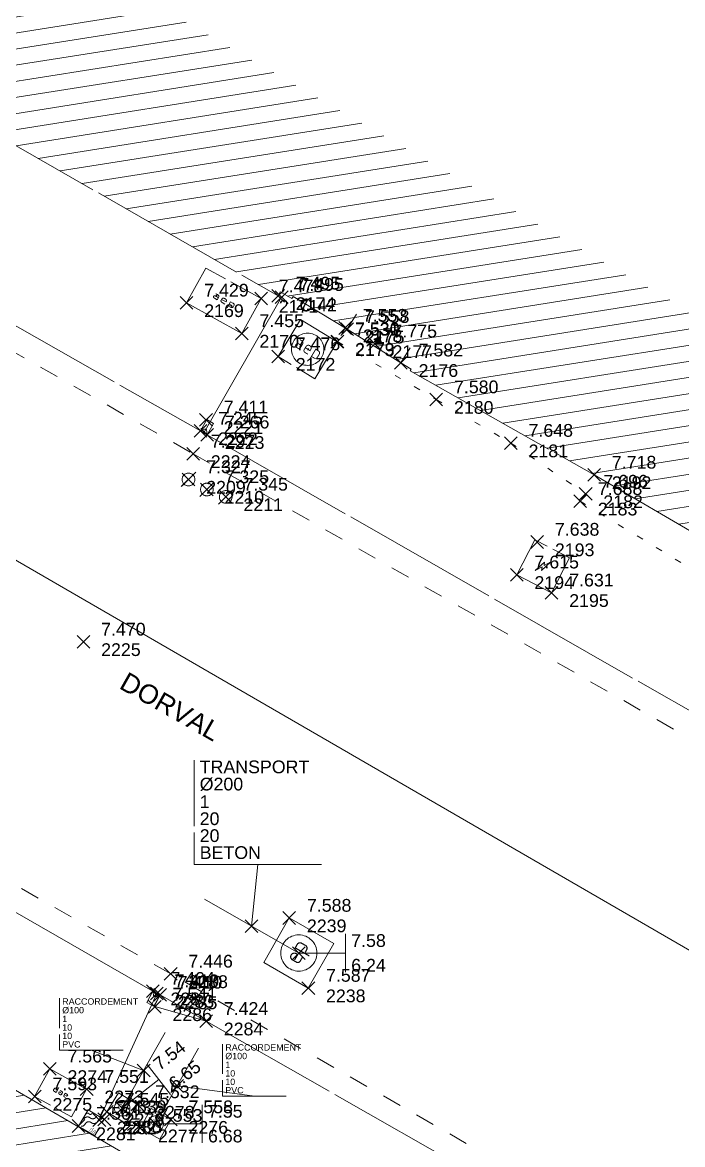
# Model space of a CAD drawing. Header units: metres. Extents: x 1223562 to 1223801, y 7191360 to 7191620.
# Drawn here: x 1223723.79 to 1223734.17, y 7191410.77 to 7191428.39 of the extents above; entities that cross this region are included whole.
import ezdxf
from ezdxf.enums import TextEntityAlignment as Align

# ---------------------------------------------------------------- set-up
doc = ezdxf.new("R2010")
doc.units = ezdxf.units.M
doc.header["$PDMODE"] = 3
doc.header["$PDSIZE"] = 0.1
for name, pattern in [('LL_0822', [2.5, 2.5, 0]), ('LL_0824', [0.35, 0.1, -0.25]), ('LL_0829', [0.6, 0.3, -0.3]), ('RL_1105', [2.5, 2.5, 0]), ('RL_1110', [2.5, 2.5, 0]), ('Socle_Continu', [2.5, 2.5, 0])]:
    doc.linetypes.add(name, pattern=pattern)
for name, color, linetype, lineweight in [('BATIH_SCS', 201, 'Socle_Continu', 13), ('EAUPO_SCS', 140, 'Socle_Continu', 13), ('ELECT_SCS', 1, 'Socle_Continu', 13), ('HABIL_SCI', 7, 'Socle_Continu', 13), ('SIGTA_SCI', 7, 'Socle_Continu', 13), ('SIGTM_SCI', 1, 'Socle_Continu', 13), ('SIGTO_SCI', 255, 'Socle_Continu', 13), ('VOIRI_SCS', 7, 'Socle_Continu', 13)]:
    doc.layers.add(name, color=color, linetype=linetype, lineweight=lineweight)
for name, color, linetype, lineweight, true_color in [('BATIM_SCS', 7, 'Socle_Continu', 13, 0xdf7fff), ('EAUPL_PSI', 5, 'Socle_Continu', 13, 0x0000ff), ('EAUPL_SCI', 5, 'Socle_Continu', 13, 0x0000ff), ('EAUPL_SCS', 5, 'Socle_Continu', 13, 0x0000ff), ('EAUPL_SCT', 5, 'Socle_Continu', 13, 0x0000ff), ('EAUUS_PSI', 7, 'Socle_Continu', 13, 0x7f3f00), ('EAUUS_SCI', 7, 'Socle_Continu', 13, 0x7f3f00), ('EAUUS_SCS', 7, 'Socle_Continu', 13, 0x7f3f00), ('EAUUS_SCT', 7, 'Socle_Continu', 13, 0x7f3f00)]:
    doc.layers.add(name, color=color, linetype=linetype, lineweight=lineweight, true_color=true_color)
doc.styles.add('Reseaux', font='arial.ttf')
doc.styles.get("Standard").update_dxf_attribs({"font": 'arial.ttf'})
doc.styles.add('Style_2', font='WINGDNG3.TTF')
doc.linetypes.add('BL_0068', pattern='A,0.508,-0.254,["}",Style_2,S=0.254,R=0,X=-0.2,Y=-0.12],0.254', length=1.016)
doc.linetypes.add('BL_0101', pattern='A,3,-0.2,0.2,-0.381,["ep",Standard,S=0.254,R=0,X=-0.2,Y=-0.1],-0.381,0.2,-0.2', length=4.562)
doc.linetypes.add('CL_0181', pattern='A,3,-0.15,0.4,-0.381,["eu",Standard,S=0.254,R=0,X=-0.2,Y=-0.1],-0.381,0.4,-0.15', length=4.862)
pattern_1 = [(9, (0, 0), (-0.03910861626, 0.246922085149), [])]

# ---------------------------------------------------------------- blocks, each defined once
blk = doc.blocks.new('YP_1521')
at = {"layer": 'SIGTO_SCI', "color": 7, "linetype": 'Socle_Continu'}
blk.add_point((0, 0), dxfattribs=at)
at = {"layer": 'SIGTA_SCI', "linetype": 'Socle_Continu'}
blk.add_attdef('ALT', (0.278, 0.099), '', height=0.2, dxfattribs=at)
at = {"layer": 'SIGTA_SCI', "linetype": 'Socle_Continu', "flags": 9}
blk.add_attdef('CALQUE_ALT', (1.69, -1.18), '', height=0.2, dxfattribs=at)
at = {"layer": 'SIGTM_SCI', "linetype": 'Socle_Continu'}
blk.add_attdef('MAT', (0.278, -0.223), '', height=0.2, dxfattribs=at)
at = {"layer": 'SIGTM_SCI', "linetype": 'Socle_Continu', "flags": 9}
blk.add_attdef('CALQUE_MAT', (1.69, -1.501), '', height=0.2, dxfattribs=at)
at = {"layer": 'SIGTO_SCI', "linetype": 'Socle_Continu', "flags": 9}
for tag, p in [('ID', (1.69, 0.105)), ('NATURE', (1.69, -0.216)), ('FAMILLE', (1.69, -0.538)), ('CALQUE', (1.69, -0.859)), ('PCRS', (1.69, -1.823))]:
    blk.add_attdef(tag, p, '', height=0.2, dxfattribs=at)
blk = doc.blocks.new('AP_0009')
at = {"layer": 'EAUPO_SCS', "linetype": 'Socle_Continu', "flags": 128}
blk.add_lwpolyline([(1, 0), (0, 0), (0, 1), (1, 1)], close=True, dxfattribs=at)
at = {"layer": 'EAUPO_SCS', "linetype": 'Socle_Continu', "const_width": 0.0132, "flags": 128}
for points in [[(0.366, 0.559, -0.408207), (0.401, 0.525), (0.401, 0.441), (0.352, 0.441, -1.002527), (0.352, 0.5)], [(0.54, 0.441), (0.49, 0.441, -0.408864), (0.46, 0.47), (0.46, 0.52, -0.99952), (0.54, 0.52), (0.54, 0.5), (0.46, 0.5)], [(0.599, 0.381), (0.599, 0.559), (0.643, 0.559, -0.410969), (0.678, 0.525), (0.678, 0.475, -0.406349), (0.643, 0.441), (0.599, 0.441)]]:
    blk.add_lwpolyline(points, format="xyb", dxfattribs=at)
for points in [[(0.332, 0.559), (0.366, 0.559)], [(0.401, 0.5), (0.352, 0.5)]]:
    blk.add_lwpolyline(points, dxfattribs=at)
at = {"layer": 'EAUPO_SCS', "linetype": 'Socle_Continu', "flags": 9}
for tag, p in [('ID', (1.244, 0.846)), ('NATURE', (1.244, 0.525)), ('FAMILLE', (1.244, 0.204)), ('CALQUE', (1.244, -0.118)), ('PCRS', (1.244, -0.439))]:
    blk.add_attdef(tag, p, '', height=0.2, dxfattribs=at)
blk = doc.blocks.new('AP_0003')
at = {"layer": 'EAUPO_SCS', "linetype": 'Socle_Continu', "flags": 128}
blk.add_lwpolyline([(-0.001, 1), (0.999, 1.001), (1, 0.001), (0, 0)], close=True, dxfattribs=at)
at = {"layer": 'EAUPO_SCS', "linetype": 'Socle_Continu', "const_width": 0.0215, "flags": 128}
for points in [[(0.282, 0.597, -0.408207), (0.338, 0.54), (0.338, 0.403), (0.258, 0.403, -1.002527), (0.258, 0.5)], [(0.564, 0.403), (0.484, 0.403, -0.408864), (0.435, 0.452), (0.435, 0.533, -0.99952), (0.564, 0.533), (0.564, 0.5), (0.435, 0.5)], [(0.661, 0.307), (0.661, 0.597), (0.734, 0.597, -0.410969), (0.79, 0.54), (0.79, 0.46, -0.406349), (0.734, 0.403), (0.661, 0.403)]]:
    blk.add_lwpolyline(points, format="xyb", dxfattribs=at)
for points in [[(0.225, 0.597), (0.282, 0.597)], [(0.338, 0.5), (0.258, 0.5)]]:
    blk.add_lwpolyline(points, dxfattribs=at)
at = {"layer": 'EAUPO_SCS', "linetype": 'Socle_Continu'}
blk.add_circle((0.5, 0.5), 0.375, dxfattribs=at)
at = {"layer": 'EAUPO_SCS', "linetype": 'Socle_Continu', "flags": 9}
for tag, p in [('ID', (1.446, 1.029)), ('NATURE', (1.446, 0.708)), ('FAMILLE', (1.446, 0.386)), ('CALQUE', (1.446, 0.065)), ('PCRS', (1.446, -0.256)), ('TYPE', (1.446, -0.577))]:
    blk.add_attdef(tag, p, '', height=0.2, dxfattribs=at)
blk = doc.blocks.new('AP_0001')
at = {"layer": 'EAUPO_SCS', "linetype": 'Socle_Continu'}
blk.add_line((0.113, 0.113), (-0.113, -0.113), dxfattribs=at)
blk.add_circle((0, 0), 0.1, dxfattribs=at)
at = {"layer": 'EAUPO_SCS', "linetype": 'Socle_Continu', "flags": 9}
for tag, p in [('ID', (0.809, 0.507)), ('NATURE', (0.809, 0.186)), ('FAMILLE', (0.809, -0.135)), ('CALQUE', (0.809, -0.456)), ('PCRS', (0.809, -0.778))]:
    blk.add_attdef(tag, p, '', height=0.2, dxfattribs=at)
blk = doc.blocks.new('BP_0091')
at = {"layer": 'EAUPL_SCS', "linetype": 'Socle_Continu'}
h = blk.add_hatch(color=256, dxfattribs=at)
h.dxf.hatch_style = 1
h.paths.add_polyline_path([(0.094, 0), (0.906, 0, 0.388383)])
blk.add_line((0.906, 0), (0.094, 0), dxfattribs=at)
at = {"layer": 'EAUPL_SCS', "linetype": 'Socle_Continu', "flags": 128}
blk.add_lwpolyline([(0, 0), (0, 0.505), (1, 0.505), (1, 0)], close=True, dxfattribs=at)
at = {"layer": 'EAUPL_SCS', "linetype": 'Socle_Continu'}
blk.add_arc((0.5, -0.444), 0.602, 47.5494, 132.4506, dxfattribs=at)
at = {"layer": 'EAUPL_SCS', "linetype": 'Socle_Continu', "flags": 9}
for tag, p in [('ID', (1.448, 0.909)), ('NATURE', (1.448, 0.587)), ('FAMILLE', (1.448, 0.266)), ('CALQUE', (1.448, -0.055)), ('PCRS', (1.448, -0.377))]:
    blk.add_attdef(tag, p, '', height=0.2, dxfattribs=at)
blk = doc.blocks.new('CP_0163')
at = {"layer": 'EAUUS_SCS', "linetype": 'Socle_Continu'}
blk.add_lwpolyline([(0, 0), (1, 0), (1, 1), (0, 1)], close=True, dxfattribs=at)
at = {"layer": 'EAUUS_SCS', "linetype": 'Socle_Continu', "const_width": 0.0235, "flags": 128}
for points in [[(0.45, 0.412), (0.362, 0.412, -0.405328), (0.31, 0.465), (0.31, 0.553, -0.999132), (0.45, 0.553), (0.45, 0.518), (0.327, 0.518)], [(0.538, 0.624), (0.538, 0.474, 0.410802), (0.6, 0.412), (0.679, 0.412), (0.679, 0.624)]]:
    blk.add_lwpolyline(points, format="xyb", dxfattribs=at)
at = {"layer": 'EAUUS_SCS', "linetype": 'Socle_Continu'}
blk.add_circle((0.5, 0.5), 0.353, dxfattribs=at)
at = {"layer": 'EAUUS_SCS', "linetype": 'Socle_Continu', "flags": 9}
for tag, p in [('ID', (1.381, 1.06)), ('NATURE', (1.381, 0.739)), ('FAMILLE', (1.381, 0.417)), ('CALQUE', (1.381, 0.096)), ('TYPE', (1.381, -0.546)), ('PCRS', (1.381, -0.225))]:
    blk.add_attdef(tag, p, '', height=0.2, dxfattribs=at)
blk = doc.blocks.new('BP_0086')
at = {"layer": 'EAUPL_SCS', "linetype": 'Socle_Continu', "flags": 128}
blk.add_lwpolyline([(1, 0.001), (0.999, 1.001), (-0.001, 1), (0, 0)], close=True, dxfattribs=at)
at = {"layer": 'EAUPL_SCS', "linetype": 'Socle_Continu', "const_width": 0.0188, "flags": 128}
for points in [[(0.185, 0.762), (0.114, 0.762, -0.424), (0.072, 0.804), (0.072, 0.874, -0.997785), (0.185, 0.874), (0.185, 0.846), (0.086, 0.846)], [(0.255, 0.677), (0.255, 0.93), (0.318, 0.93, -0.410802), (0.367, 0.881), (0.367, 0.808, -0.396178), (0.318, 0.762), (0.269, 0.762)]]:
    blk.add_lwpolyline(points, format="xyb", dxfattribs=at)
at = {"layer": 'EAUPL_SCS', "linetype": 'Socle_Continu', "flags": 128}
for points in [[(0.125, 0.063, 0.308109), (0.25, 0.25, -0.498161), (0.5, 0.5, 0.49989), (0.749, 0.751, -0.306811), (0.874, 0.938)], [(0.937, 0.563, -0.49989), (0.687, 0.313, 0.49989), (0.437, 0.063)], [(0.719, 0.063, -0.52802), (0.844, 0.157, 0.528439), (0.969, 0.251)]]:
    blk.add_lwpolyline(points, format="xyb", dxfattribs=at)
at = {"layer": 'EAUPL_SCS', "linetype": 'Socle_Continu', "flags": 9}
for tag, p in [('NATURE', (1.494, 0.585)), ('ID', (1.494, 0.906)), ('CALQUE', (1.494, -0.058)), ('FAMILLE', (1.494, 0.263)), ('PCRS', (1.494, -0.379))]:
    blk.add_attdef(tag, p, '', height=0.2, dxfattribs=at)
blk = doc.blocks.new('LP_0842')
at = {"layer": 'VOIRI_SCS', "linetype": 'Socle_Continu', "flags": 128}
blk.add_lwpolyline([(1, 0), (1, 0.5), (0, 0)], dxfattribs=at)
at = {"layer": 'VOIRI_SCS', "linetype": 'Socle_Continu', "flags": 9}
for tag, p in [('ID', (1.488, 0.614)), ('NATURE', (1.488, 0.292)), ('FAMILLE', (1.488, -0.029)), ('CALQUE', (1.488, -0.35)), ('PCRS', (1.488, -0.672))]:
    blk.add_attdef(tag, p, '', height=0.2, dxfattribs=at)
blk = doc.blocks.new('FP_0409')
at = {"layer": 'ELECT_SCS', "linetype": 'Socle_Continu', "flags": 128}
blk.add_lwpolyline([(0.926, 0.6), (0.926, 0), (0, 0), (0, 0.6)], close=True, dxfattribs=at)
blk.add_lwpolyline([(0.344, 0.185), (0.449, 0.366), (0.478, 0.319), (0.578, 0.417), (0.475, 0.229), (0.447, 0.283), (0.344, 0.185)], dxfattribs=at)
at = {"layer": 'ELECT_SCS', "linetype": 'Socle_Continu', "flags": 9}
for tag, p in [('ID', (1.305, 0.873)), ('NATURE', (1.305, 0.552)), ('FAMILLE', (1.305, 0.231)), ('CALQUE', (1.305, -0.091)), ('PCRS', (1.305, -0.412))]:
    blk.add_attdef(tag, p, '', height=0.2, dxfattribs=at)
blk = doc.blocks.new('RP_1121')
at = {"layer": 'BATIM_SCS', "linetype": 'Socle_Continu'}
blk.add_hatch(color=256, dxfattribs=at).paths.add_polyline_path([(0.438, 0.086), (0.5, 0.172), (0.563, 0.086)])
for p, q in [((0, 0.276), (0, 0)), ((1, -0.001), (1, 0.275)), ((0.438, 0.086), (0.5, 0.172)), ((0.563, 0.086), (0.438, 0.086)), ((0.5, 0.172), (0.563, 0.086))]:
    blk.add_line(p, q, dxfattribs=at)
at = {"layer": 'BATIM_SCS', "linetype": 'Socle_Continu', "flags": 9}
for tag, p in [('ID', (1.431, 0.651)), ('NATURE', (1.431, 0.33)), ('FAMILLE', (1.431, 0.008)), ('CALQUE', (1.431, -0.313)), ('PCRS', (1.431, -0.634))]:
    blk.add_attdef(tag, p, '', height=0.2, dxfattribs=at)
blk = doc.blocks.new('BP_0084')
at = {"layer": 'EAUPL_SCS', "linetype": 'Socle_Continu'}
blk.add_lwpolyline([(0, 0), (1, 0), (1, 1), (0, 1)], close=True, dxfattribs=at)
at = {"layer": 'EAUPL_SCS', "linetype": 'Socle_Continu', "const_width": 0.0235, "flags": 128}
for points in [[(0.464, 0.398), (0.376, 0.398, -0.424), (0.323, 0.451), (0.323, 0.54, -0.997785), (0.464, 0.54), (0.464, 0.504), (0.341, 0.504)], [(0.552, 0.292), (0.552, 0.61), (0.631, 0.61, -0.410802), (0.693, 0.548), (0.693, 0.457, -0.396178), (0.631, 0.398), (0.57, 0.398)]]:
    blk.add_lwpolyline(points, format="xyb", dxfattribs=at)
at = {"layer": 'EAUPL_SCS', "linetype": 'Socle_Continu'}
blk.add_circle((0.5, 0.5), 0.353, dxfattribs=at)
at = {"layer": 'EAUPL_SCS', "linetype": 'Socle_Continu', "flags": 9}
for tag, p in [('ID', (1.321, 1.197)), ('NATURE', (1.321, 0.875)), ('FAMILLE', (1.321, 0.554)), ('CALQUE', (1.321, 0.233)), ('PCRS', (1.321, -0.088)), ('TYPE', (1.321, -0.41))]:
    blk.add_attdef(tag, p, '', height=0.2, dxfattribs=at)
blk = doc.blocks.new('*U99')
at = {"layer": 'EAUUS_SCI', "linetype": 'Socle_Continu'}
blk.add_line((2.427, -0.322), (0, 0), dxfattribs=at)
at = {"layer": 'EAUUS_SCI', "linetype": 'Socle_Continu', "flags": 128}
blk.add_lwpolyline([(3.427, -0.322), (1.427, -0.322), (1.427, 1.317)], dxfattribs=at)
at = {"layer": 'EAUUS_SCI', "linetype": 'Socle_Continu'}
blk.add_point((0, 0), dxfattribs=at)
at = {"layer": 'EAUUS_SCI', "linetype": 'Socle_Continu', "flags": 9}
for tag, p in [('ID', (2.47, 1.418)), ('NATURE', (2.47, 1.097)), ('FAMILLE', (2.47, 0.776)), ('CALQUE', (2.47, 0.454))]:
    blk.add_attdef(tag, p, '', height=0.2, dxfattribs=at)
at = {"layer": 'EAUUS_SCI', "linetype": 'Socle_Continu'}
for tag, p in [('TYPE', (1.515, 1.112)), ('DIAM', (1.515, 0.841)), ('NBR', (1.515, 0.563)), ('LARG', (1.515, 0.297)), ('HAUT', (1.515, 0.031)), ('MATER', (1.515, -0.234))]:
    blk.add_attdef(tag, p, '', height=0.2, dxfattribs=at)
blk = doc.blocks.new('*U98')
at = {"layer": 'EAUUS_SCI', "linetype": 'Socle_Continu'}
blk.add_line((-1.647, 0.63), (0, 0), dxfattribs=at)
at = {"layer": 'EAUUS_SCI', "linetype": 'Socle_Continu', "flags": 128}
blk.add_lwpolyline([(-0.647, 0.63), (-2.647, 0.63), (-2.647, 2.269)], dxfattribs=at)
at = {"layer": 'EAUUS_SCI', "linetype": 'Socle_Continu'}
blk.add_point((0, 0), dxfattribs=at)
for tag, p in [('TYPE', (-2.559, 2.064)), ('DIAM', (-2.559, 1.793)), ('NBR', (-2.559, 1.515)), ('LARG', (-2.559, 1.249)), ('HAUT', (-2.559, 0.983)), ('MATER', (-2.559, 0.717))]:
    blk.add_attdef(tag, p, '', height=0.2, dxfattribs=at)
at = {"layer": 'EAUUS_SCI', "linetype": 'Socle_Continu', "flags": 9}
for tag, p in [('ID', (2.47, 1.418)), ('NATURE', (2.47, 1.097)), ('FAMILLE', (2.47, 0.776)), ('CALQUE', (2.47, 0.454))]:
    blk.add_attdef(tag, p, '', height=0.2, dxfattribs=at)
blk = doc.blocks.new('CP_2101')
at = {"layer": 'EAUUS_PSI', "linetype": 'Socle_Continu'}
blk.add_line((0.733, 0), (0, 0), dxfattribs=at)
at = {"layer": 'EAUUS_PSI', "linetype": 'Socle_Continu', "flags": 128}
blk.add_lwpolyline([(0.733, -0.3), (0.733, 0.3)], dxfattribs=at)
at = {"layer": 'EAUUS_PSI', "linetype": 'Socle_Continu'}
blk.add_point((0, 0), dxfattribs=at)
at = {"layer": 'EAUUS_PSI', "linetype": 'Socle_Continu', "style": 'Reseaux', "flags": 9}
for tag, p in [('ID', (2.525, 0.541)), ('NATURE', (2.525, 0.22))]:
    blk.add_attdef(tag, p, '', height=0.2, dxfattribs=at)
at = {"layer": 'EAUUS_PSI', "linetype": 'Socle_Continu'}
for tag, p in [('TAMPON', (0.824, 0.196)), ('RADIER', (0.824, -0.192))]:
    blk.add_attdef(tag, text='', height=0.2, dxfattribs=at).set_placement(p, align=Align.MIDDLE_LEFT)
at = {"layer": 'EAUUS_PSI', "linetype": 'Socle_Continu', "flags": 9}
for tag, p in [('FAMILLE', (2.525, -0.101)), ('CALQUE', (2.525, -0.423)), ('PCRS', (2.525, -0.744))]:
    blk.add_attdef(tag, p, '', height=0.2, dxfattribs=at)
blk = doc.blocks.new('BP_2051')
at = {"layer": 'EAUPL_PSI', "linetype": 'Socle_Continu'}
blk.add_line((0.733, 0), (0, 0), dxfattribs=at)
at = {"layer": 'EAUPL_PSI', "linetype": 'Socle_Continu', "flags": 128}
blk.add_lwpolyline([(0.733, -0.3), (0.733, 0.3)], dxfattribs=at)
at = {"layer": 'EAUPL_PSI', "linetype": 'Socle_Continu'}
blk.add_point((0, 0), dxfattribs=at)
for tag, p in [('TAMPON', (0.824, 0.196)), ('RADIER', (0.824, -0.192))]:
    blk.add_attdef(tag, text='', height=0.2, dxfattribs=at).set_placement(p, align=Align.MIDDLE_LEFT)
at = {"layer": 'EAUPL_PSI', "linetype": 'Socle_Continu', "style": 'Reseaux', "flags": 9}
for tag, p in [('ID', (2.428, 0.07)), ('NATURE', (2.428, -0.251))]:
    blk.add_attdef(tag, p, '', height=0.2, dxfattribs=at)
at = {"layer": 'EAUPL_PSI', "linetype": 'Socle_Continu', "flags": 9}
for tag, p in [('FAMILLE', (2.428, -0.573)), ('CALQUE', (2.428, -0.894)), ('PCRS', (2.428, -1.215))]:
    blk.add_attdef(tag, p, '', height=0.2, dxfattribs=at)
blk = doc.blocks.new('*U115')
at = {"layer": 'EAUPL_SCI', "linetype": 'Socle_Continu'}
blk.add_line((0.097, 0.969), (0, 0), dxfattribs=at)
at = {"layer": 'EAUPL_SCI', "linetype": 'Socle_Continu', "flags": 128}
blk.add_lwpolyline([(1.097, 0.969), (-0.903, 0.969), (-0.903, 2.607)], dxfattribs=at)
at = {"layer": 'EAUPL_SCI', "linetype": 'Socle_Continu'}
blk.add_point((0, 0), dxfattribs=at)
for tag, p in [('TYPE', (-0.815, 2.402)), ('DIAM', (-0.815, 2.132)), ('NBR', (-0.815, 1.854)), ('LARG', (-0.815, 1.588)), ('HAUT', (-0.815, 1.322)), ('MATER', (-0.815, 1.056))]:
    blk.add_attdef(tag, p, '', height=0.2, dxfattribs=at)
at = {"layer": 'EAUPL_SCI', "linetype": 'Socle_Continu', "flags": 9}
for tag, p in [('ID', (2.47, 1.418)), ('NATURE', (2.47, 1.097)), ('FAMILLE', (2.47, 0.776)), ('CALQUE', (2.47, 0.454))]:
    blk.add_attdef(tag, p, '', height=0.2, dxfattribs=at)
blk = doc.blocks.new('ZP_1565')
at = {"layer": 'HABIL_SCI', "linetype": 'Socle_Continu'}
blk.add_attdef('TYPE', text='', height=0.3, dxfattribs=at).set_placement((0, 0), align=Align.MIDDLE_CENTER)
at = {"layer": 'HABIL_SCI', "linetype": 'Socle_Continu', "flags": 9}
for tag, p in [('ID', (0.547, -0.599)), ('NATURE', (0.547, -0.92)), ('FAMILLE', (0.547, -1.242)), ('CALQUE', (0.547, -1.563)), ('PCRS', (0.533, -1.833))]:
    blk.add_attdef(tag, p, '', height=0.2, dxfattribs=at)

msp = doc.modelspace()

# ---------------------------------------------------------------- hatches: boundary and pattern name
at = {"layer": 'BATIH_SCS', "linetype": 'Socle_Continu'}
h = msp.add_hatch(dxfattribs=at)
h.set_pattern_fill('RL_1107', color=256, angle=324, pattern_type=2)
h.set_pattern_definition(pattern_1)
h.paths.add_polyline_path([(1223734.774, 7191458.11), (1223737.57, 7191460.468), (1223738.179, 7191460.991), (1223741.047, 7191463.032), (1223741.806, 7191463.43), (1223744.902, 7191465.188), (1223746.432, 7191466.015), (1223746.502, 7191466.045), (1223747.824, 7191466.636), (1223750.884, 7191468.054), (1223748.434, 7191474.756), (1223748.165, 7191475.484), (1223748.281, 7191475.526), (1223751.777, 7191476.792), (1223754.931, 7191477.924), (1223754.885, 7191478.05), (1223760.818, 7191480.183), (1223761.947, 7191480.614), (1223764.032, 7191481.369), (1223764.066, 7191481.273), (1223765.561, 7191481.815), (1223769.056, 7191483.061), (1223773.425, 7191484.644), (1223774.643, 7191485.075), (1223778.453, 7191486.464), (1223777.426, 7191489.283), (1223773.629, 7191487.899), (1223772.414, 7191487.469), (1223768.034, 7191485.881), (1223767.366, 7191485.639), (1223767.322, 7191485.761), (1223766.466, 7191485.451), (1223766.504, 7191485.348), (1223765.864, 7191485.116), (1223765.83, 7191485.21), (1223764.999, 7191484.909), (1223760.9, 7191483.426), (1223759.774, 7191482.996), (1223753.801, 7191480.848), (1223751.033, 7191479.829), (1223751.071, 7191479.726), (1223750.957, 7191479.685), (1223750.9, 7191479.842), (1223750.782, 7191479.8), (1223749.847, 7191479.464), (1223749.904, 7191479.304), (1223749.94, 7191479.205), (1223749.904, 7191479.304), (1223747.263, 7191478.348), (1223744.312, 7191477.287), (1223744.471, 7191476.835), (1223745.617, 7191473.722), (1223747.119, 7191469.616), (1223746.581, 7191469.366), (1223745.31, 7191468.798), (1223745.135, 7191468.725), (1223743.448, 7191467.812), (1223740.344, 7191466.049), (1223740.343, 7191466.05), (1223739.497, 7191465.606), (1223739.411, 7191465.55), (1223736.329, 7191463.357), (1223735.626, 7191462.753), (1223732.761, 7191460.337), (1223732.069, 7191459.667), (1223729.39, 7191457.078), (1223728.664, 7191456.399), (1223727.217, 7191454.748), (1223726.804, 7191454.242), (1223725.113, 7191451.913), (1223725.062, 7191451.944), (1223724.339, 7191450.834, 0.014624), (1223723.451, 7191449.516, 0.01629), (1223722.554, 7191447.99), (1223721.85, 7191446.726), (1223721.08, 7191445.259), (1223720.409, 7191443.969), (1223719.859, 7191442.869), (1223719.239, 7191441.685), (1223719.239, 7191441.686), (1223718.761, 7191440.858), (1223717.859, 7191439.088), (1223716.812, 7191437.09), (1223715.887, 7191435.293), (1223715.675, 7191434.911), (1223714.504, 7191432.68), (1223714.106, 7191431.934), (1223716.64, 7191430.518), (1223717.15, 7191430.233), (1223717.12, 7191430.179), (1223721.513, 7191427.684), (1223722.195, 7191427.297), (1223722.452, 7191427.162), (1223722.733, 7191427.005), (1223727.812, 7191424.096), (1223727.846, 7191424.157), (1223728.029, 7191424.052), (1223728.048, 7191424.087), (1223728.9, 7191423.572), (1223729.743, 7191423.046), (1223729.905, 7191422.946), (1223729.889, 7191422.92), (1223732.78, 7191421.284), (1223735.413, 7191419.743), (1223736.903, 7191422.347), (1223718.126, 7191433.125), (1223718.316, 7191433.487), (1223718.534, 7191433.88), (1223719.474, 7191435.707), (1223720.524, 7191437.711), (1223721.398, 7191439.426), (1223721.877, 7191440.256), (1223722.53, 7191441.502), (1223723.081, 7191442.606), (1223723.739, 7191443.87), (1223724.489, 7191445.3), (1223725.182, 7191446.543, -0.016433), (1223725.986, 7191447.913, -0.015305), (1223726.815, 7191449.138), (1223726.886, 7191449.248), (1223729.181, 7191452.411), (1223729.507, 7191452.81), (1223730.823, 7191454.31), (1223731.457, 7191454.905), (1223734.155, 7191457.51)])
h.paths.add_polyline_path([(1223732.43, 7191459.9), (1223732.516, 7191459.984), (1223732.531, 7191459.882)], flags=16)
h.paths.add_polyline_path([(1223729.131, 7191456.718), (1223729.145, 7191456.613), (1223729.04, 7191456.633)], flags=16)
h.paths.add_polyline_path([(1223735.986, 7191462.956), (1223736.074, 7191463.032), (1223736.082, 7191462.934)], flags=16)
h.paths.add_polyline_path([(1223724.888, 7191451.282), (1223724.93, 7191451.187), (1223724.826, 7191451.185)], flags=16)
h.paths.add_polyline_path([(1223739.918, 7191465.73), (1223740.027, 7191465.787), (1223740.013, 7191465.682)], flags=16)
h.paths.add_polyline_path([(1223745.901, 7191468.968), (1223746.06, 7191469.039), (1223746.016, 7191468.925)], flags=16)
h.paths.add_polyline_path([(1223719.668, 7191442.319), (1223719.706, 7191442.206), (1223719.592, 7191442.173)], flags=16)
h.paths.add_polyline_path([(1223716.525, 7191436.243), (1223716.585, 7191436.07), (1223716.409, 7191436.019)], flags=16)
h.paths.add_polyline_path([(1223750.285, 7191479.53), (1223750.402, 7191479.572), (1223750.373, 7191479.47)], flags=16)
h.paths.add_polyline_path([(1223752.865, 7191480.362), (1223753.083, 7191480.442), (1223753.02, 7191480.277)], flags=16)
h.paths.add_polyline_path([(1223721.939, 7191427.64), (1223721.939, 7191427.541), (1223721.854, 7191427.589)], flags=16)
h.paths.add_polyline_path([(1223729.413, 7191423.456), (1223729.42, 7191423.35), (1223729.314, 7191423.415)], flags=16)
h.paths.add_polyline_path([(1223760.298, 7191483.104), (1223760.438, 7191483.158), (1223760.399, 7191483.05)], flags=16)
h.paths.add_polyline_path([(1223771.667, 7191487.085), (1223771.841, 7191487.148), (1223771.79, 7191487.017)], flags=16)
h.paths.add_polyline_path([(1223774.047, 7191487.978), (1223774.16, 7191488.019), (1223774.127, 7191487.934)], flags=16)
h = msp.add_hatch(dxfattribs=at)
h.set_pattern_fill('RL_1107', color=256, angle=324, pattern_type=2)
h.set_pattern_definition(pattern_1)
h.paths.add_polyline_path([(1223718.312, 7191414.741), (1223716.081, 7191415.953), (1223715.658, 7191416.192), (1223713.484, 7191417.434), (1223713.061, 7191417.679), (1223710.905, 7191418.929), (1223708.134, 7191420.506), (1223705.146, 7191414.796), (1223704.407, 7191413.382), (1223703.499, 7191411.641), (1223703.521, 7191411.629), (1223706.337, 7191410.596), (1223707.066, 7191411.993), (1223707.805, 7191413.405), (1223709.351, 7191416.361), (1223709.411, 7191416.327), (1223711.558, 7191415.083), (1223711.988, 7191414.834), (1223714.176, 7191413.584), (1223714.626, 7191413.329), (1223716.919, 7191412.083), (1223717.743, 7191411.668), (1223718.734, 7191411.032), (1223724.23, 7191407.834), (1223726.037, 7191406.818), (1223726.232, 7191406.686), (1223728.357, 7191405.49), (1223728.787, 7191405.226), (1223729.953, 7191404.565), (1223731.013, 7191403.956), (1223731.774, 7191403.527), (1223732.928, 7191402.867), (1223735.773, 7191401.248), (1223736.311, 7191400.933), (1223737.831, 7191403.519), (1223737.275, 7191403.845), (1223734.415, 7191405.473), (1223733.254, 7191406.137), (1223732.496, 7191406.563), (1223731.44, 7191407.17), (1223730.312, 7191407.81), (1223729.878, 7191408.077), (1223727.81, 7191409.24), (1223727.614, 7191409.373), (1223725.719, 7191410.438), (1223720.299, 7191413.592), (1223719.232, 7191414.277)])
h.paths.add_polyline_path([(1223713.603, 7191417.328), (1223715.506, 7191416.241), (1223714.505, 7191416.698)], flags=16)
h.paths.add_polyline_path([(1223712.91, 7191417.729), (1223711.917, 7191418.189), (1223711.023, 7191418.822)], flags=16)
h.paths.add_polyline_path([(1223716.204, 7191415.848), (1223718.156, 7191414.788), (1223717.133, 7191415.231)], flags=16)
h.paths.add_polyline_path([(1223719.653, 7191413.905), (1223719.786, 7191413.819), (1223719.673, 7191413.79)], flags=16)
h.paths.add_polyline_path([(1223704.929, 7191414.009), (1223704.806, 7191413.961), (1223704.899, 7191414.137)], flags=16)
h.paths.add_polyline_path([(1223725.822, 7191410.343), (1223727.48, 7191409.41), (1223726.602, 7191409.79)], flags=16)
h.paths.add_polyline_path([(1223727.923, 7191409.138), (1223729.732, 7191408.12), (1223728.779, 7191408.543)], flags=16)
h.paths.add_polyline_path([(1223730.763, 7191407.455), (1223730.904, 7191407.375), (1223730.791, 7191407.341)], flags=16)
h.paths.add_polyline_path([(1223732.786, 7191406.302), (1223732.88, 7191406.248), (1223732.791, 7191406.2)], flags=16)
h.paths.add_polyline_path([(1223734.577, 7191405.343), (1223737.08, 7191403.918), (1223735.78, 7191404.544)], flags=16)

# ---------------------------------------------------------------- linework, layer by layer
at = {"layer": 'BATIM_SCS', "linetype": 'RL_1105'}
for points in [[(1223717.12, 7191430.179, 7.137), (1223721.513, 7191427.684, 7.255), (1223722.195, 7191427.297, 7.276), (1223722.452, 7191427.162, 7.294), (1223722.733, 7191427.005, 7.32), (1223727.812, 7191424.096, 7.495), (1223727.846, 7191424.157, 7.501), (1223728.029, 7191424.052, 7.51), (1223728.048, 7191424.087, 7.513), (1223728.9, 7191423.572, 7.558), (1223729.743, 7191423.046, 7.582), (1223729.905, 7191422.946, 7.589), (1223729.889, 7191422.92, 7.585), (1223732.78, 7191421.284, 7.718), (1223735.413, 7191419.743, 7.825)], [(1223737.831, 7191403.519, 8.147), (1223737.275, 7191403.845, 8.099), (1223734.415, 7191405.473, 8.035), (1223733.254, 7191406.137, 7.966), (1223732.496, 7191406.563, 7.909), (1223731.44, 7191407.17, 7.891), (1223730.312, 7191407.81, 7.793), (1223729.878, 7191408.077, 7.746), (1223727.81, 7191409.24, 7.667), (1223727.614, 7191409.373, 7.649), (1223725.719, 7191410.438, 7.618), (1223720.299, 7191413.592, 7.48), (1223719.232, 7191414.277, 7.42), (1223718.312, 7191414.741, 7.327), (1223716.081, 7191415.953, 7.28), (1223715.658, 7191416.192, 7.219), (1223713.484, 7191417.434, 7.165), (1223713.061, 7191417.679, 7.091), (1223710.905, 7191418.929, 7.033), (1223708.134, 7191420.506, 6.764), (1223705.146, 7191414.796, 6.477), (1223704.407, 7191413.382, 6.478), (1223703.499, 7191411.641, 6.208), (1223703.521, 7191411.629, 6.21)]]:
    msp.add_polyline3d(points, dxfattribs=at)
at = {"layer": 'BATIM_SCS', "linetype": 'RL_1110'}
msp.add_polyline3d([(1223728.9, 7191423.572, 7.558), (1223729.743, 7191423.046, 7.582)], dxfattribs=at)
at = {"layer": 'EAUPL_SCS', "linetype": 'BL_0068'}
for points in [[(1223727.869, 7191424.075, 7.495), (1223726.646, 7191421.945, 7.245)], [(1223725.003, 7191411.152, 7.437), (1223725.908, 7191413.138, 7.41)]]:
    msp.add_polyline3d(points, dxfattribs=at)
at = {"layer": 'EAUPL_SCT', "linetype": 'BL_0101'}
msp.add_polyline3d([(1223728.138, 7191413.774, 6.24), (1223726.654, 7191414.618, 6.24)], dxfattribs=at)
at = {"layer": 'EAUUS_SCT', "linetype": 'CL_0181'}
for points in [[(1223737.335, 7191412.048, 6.4), (1223706.352, 7191429.98, 5.23), (1223692.286, 7191401.11, 3.7), (1223675.384, 7191370.562, 2.75)], [(1223725.362, 7191411.337, 7.538), (1223726.039, 7191412.524, 7.506)], [(1223725.887, 7191411.092, 7.556), (1223726.564, 7191412.279, 7.466)]]:
    msp.add_polyline3d(points, dxfattribs=at)
at = {"layer": 'VOIRI_SCS', "linetype": 'LL_0829'}
for points in [[(1223712.157, 7191430.392, 6.864), (1223711.915, 7191430.214, 6.896), (1223712.118, 7191429.955, 6.888), (1223712.471, 7191429.642, 6.879), (1223712.819, 7191429.411, 6.866), (1223713.97, 7191428.742, 6.859), (1223718.341, 7191426.233, 7.002), (1223726.477, 7191421.615, 7.297), (1223735.991, 7191416.165, 7.691), (1223742.47, 7191412.472, 7.93)], [(1223739.218, 7191405.981, 7.973), (1223735.901, 7191407.883, 7.848), (1223733.166, 7191409.439, 7.739), (1223731.811, 7191410.187, 7.686), (1223726.125, 7191413.447, 7.446), (1223719.937, 7191416.985, 7.171), (1223714.86, 7191419.904, 6.961), (1223711.641, 7191421.734, 6.852), (1223709.718, 7191422.794, 6.768), (1223709.573, 7191422.482, 6.734)]]:
    msp.add_polyline3d(points, dxfattribs=at)
at = {"layer": 'VOIRI_SCS', "linetype": 'LL_0822'}
for points in [[(1223714.132, 7191429.07, 6.816), (1223718.542, 7191426.548, 6.961), (1223726.592, 7191421.974, 7.245)], [(1223726.699, 7191421.915, 7.266), (1223736.12, 7191416.529, 7.647)], [(1223725.843, 7191413.176, 7.404), (1223719.78, 7191416.663, 7.138), (1223718.931, 7191417.138, 7.058), (1223714.702, 7191419.583, 6.935), (1223711.451, 7191421.428, 6.823)], [(1223732.882, 7191409.17, 7.698), (1223731.628, 7191409.89, 7.648), (1223730.878, 7191410.317, 7.61), (1223726.681, 7191412.704, 7.424), (1223725.959, 7191413.116, 7.41)]]:
    msp.add_polyline3d(points, dxfattribs=at)
at = {"layer": 'VOIRI_SCS', "linetype": 'LL_0824'}
msp.add_polyline3d([(1223728.866, 7191423.591, 7.553), (1223728.745, 7191423.379, 7.532), (1223730.299, 7191422.467, 7.58), (1223731.471, 7191421.784, 7.648), (1223732.647, 7191420.985, 7.696), (1223732.56, 7191420.87, 7.688), (1223734.358, 7191419.778, 7.753), (1223734.519, 7191420.036, 7.779), (1223734.877, 7191419.845, 7.791), (1223734.711, 7191419.526, 7.774), (1223735.103, 7191419.308, 7.793), (1223735.438, 7191419.726, 7.824)], dxfattribs=at)

# ---------------------------------------------------------------- block references
at = {"layer": 'BATIM_SCS', "linetype": 'Socle_Continu', "xscale": 0.9941525068102727, "yscale": 1.000323933213348, "zscale": 1.000323933213348, "rotation": 328.1122045244958}
msp.add_blockref('RP_1121', (1223728.9, 7191423.572, 7.558), dxfattribs=at)
at = {"layer": 'EAUPL_PSI', "linetype": 'Socle_Continu'}
msp.add_blockref('BP_2051', (1223728.138, 7191413.774, 7.58), dxfattribs=at).add_auto_attribs({'TAMPON': '7.58', 'RADIER': '6.24'})
at = {"layer": 'EAUPL_SCI', "linetype": 'Socle_Continu'}
msp.add_blockref('*U115', (1223727.396, 7191414.196), dxfattribs=at).add_auto_attribs({'TYPE': 'TRANSPORT', 'DIAM': 'Ø200', 'NBR': '1', 'LARG': '20', 'HAUT': '20', 'MATER': 'BETON'})
at = {"layer": 'EAUPL_SCS', "linetype": 'Socle_Continu'}
for name, p, xscale, yscale, rotation in [('BP_0091', (1223726.592, 7191421.974, 7.245), 0.1218304486537691, 0.4038, 330.7138501655605), ('BP_0091', (1223725.959, 7191413.116, 7.41), 0.1306743042609681, 0.4038, 152.7378442954606), ('BP_0086', (1223725.082, 7191411.162, 7.539), 0.2973506659734204, 0.2973506659734204, 149.46888118999)]:
    msp.add_blockref(name, p, dxfattribs=dict(at, xscale=xscale, yscale=yscale, rotation=rotation))
at = {"layer": 'EAUPL_SCS', "linetype": 'Socle_Continu', "xscale": 0.8065528120780208, "yscale": 0.8065528120780208, "zscale": 0.8065528120780208, "rotation": 60.22858304597061}
msp.add_blockref('BP_0084', (1223728.288, 7191413.224, 7.587), dxfattribs=at)
at = {"layer": 'EAUPO_SCS', "linetype": 'Socle_Continu'}
for name, p, xscale, yscale, rotation in [('AP_0009', (1223726.374, 7191423.986, 7.429), 0.9930923323055197, 0.6255504567736119, 331.0478608185626), ('AP_0003', (1223727.813, 7191423.143, 7.476), 0.676870318655354, 0.676870318655354, 328.8232636487934), ('AP_0009', (1223724.804, 7191411.636, 7.551), 0.6619968735483749, 0.4956040041409331, 151.1095325024485)]:
    msp.add_blockref(name, p, dxfattribs=dict(at, xscale=xscale, yscale=yscale, rotation=rotation))
for p in [(1223726.405, 7191421.212, 7.327), (1223726.694, 7191421.055, 7.325), (1223726.99, 7191420.938, 7.345)]:
    msp.add_blockref('AP_0001', p, dxfattribs=at)
at = {"layer": 'EAUUS_PSI', "linetype": 'Socle_Continu', "rotation": 37.98347898696942}
msp.add_blockref('CP_2101', (1223725.362, 7191411.337, 7.54), dxfattribs=at).add_auto_attribs({'TAMPON': '7.54', 'RADIER': '6.65'})
at = {"layer": 'EAUUS_PSI', "linetype": 'Socle_Continu'}
msp.add_blockref('CP_2101', (1223725.887, 7191411.092, 7.55), dxfattribs=at).add_auto_attribs({'TAMPON': '7.55', 'RADIER': '6.68'})
at = {"layer": 'EAUUS_SCI', "linetype": 'Socle_Continu', "xscale": 0.5, "yscale": 0.5, "zscale": 0.5}
for name, p in [('*U98', (1223725.7, 7191411.931)), ('*U99', (1223726.226, 7191411.686))]:
    msp.add_blockref(name, p, dxfattribs=at).add_auto_attribs({'TYPE': 'RACCORDEMENT', 'DIAM': 'Ø100', 'NBR': '1', 'LARG': '10', 'HAUT': '10', 'MATER': 'PVC'})
at = {"layer": 'EAUUS_SCS', "linetype": 'Socle_Continu'}
for p, xscale, yscale, rotation in [((1223725.123, 7191411.278, 7.545), 0.3483389776425176, 0.3483389776425176, 328.8407577463809), ((1223725.647, 7191411.025, 7.553), 0.3524998600021287, 0.3524998600021287, 330.6265834412193)]:
    msp.add_blockref('CP_0163', p, dxfattribs=dict(at, xscale=xscale, yscale=yscale, rotation=rotation))
at = {"layer": 'ELECT_SCS', "linetype": 'Socle_Continu', "xscale": 0.6629538938631961, "yscale": 1.027883827797541, "zscale": 1.027883827797541, "rotation": 332.6047827538787}
msp.add_blockref('FP_0409', (1223731.564, 7191419.716, 7.615), dxfattribs=at)
at = {"layer": 'HABIL_SCI', "linetype": 'Socle_Continu', "rotation": 330.3921661814182}
msp.add_blockref('ZP_1565', (1223722.528, 7191419.687), dxfattribs=at).add_auto_attribs({'TYPE': 'RUE                          MARIE                          DORVAL'})
at = {"layer": 'SIGTO_SCI', "linetype": 'Socle_Continu'}
for p, values in [((1223726.374, 7191423.986, 7.429), {'ALT': '7.429', 'MAT': '2169'}), ((1223727.546, 7191424.053, 7.478), {'ALT': '7.478', 'MAT': '2171'}), ((1223727.812, 7191424.096, 7.495), {'ALT': '7.495', 'MAT': '2174'}), ((1223727.869, 7191424.075, 7.495), {'ALT': '7.495', 'MAT': 'C.42'}), ((1223728.866, 7191423.591, 7.553), {'ALT': '7.553', 'MAT': '2178'}), ((1223727.242, 7191423.506, 7.455), {'ALT': '7.455', 'MAT': '2170'}), ((1223728.9, 7191423.572, 7.558), {'ALT': '7.558', 'MAT': '2175'}), ((1223728.743, 7191423.372, 7.531), {'ALT': '7.531', 'MAT': '2173'}), ((1223728.745, 7191423.379, 7.53), {'ALT': '7.530', 'MAT': '2179'}), ((1223729.333, 7191423.343, 7.775), {'ALT': '7.775', 'MAT': '2177'}), ((1223727.813, 7191423.143, 7.476), {'ALT': '7.476', 'MAT': '2172'}), ((1223729.743, 7191423.046, 7.582), {'ALT': '7.582', 'MAT': '2176'}), ((1223730.299, 7191422.467, 7.58), {'ALT': '7.580', 'MAT': '2180'}), ((1223726.68, 7191422.15, 7.411), {'ALT': '7.411', 'MAT': '2221'}), ((1223726.592, 7191421.974, 7.245), {'ALT': '7.245', 'MAT': '2222'}), ((1223726.699, 7191421.915, 7.266), {'ALT': '7.266', 'MAT': '2223'}), ((1223731.471, 7191421.784, 7.648), {'ALT': '7.648', 'MAT': '2181'}), ((1223726.477, 7191421.615, 7.297), {'ALT': '7.297', 'MAT': '2224'}), ((1223726.405, 7191421.212, 7.327), {'ALT': '7.327', 'MAT': '2209'}), ((1223732.78, 7191421.284, 7.718), {'ALT': '7.718', 'MAT': '2192'}), ((1223726.694, 7191421.055, 7.325), {'ALT': '7.325', 'MAT': '2210'}), ((1223732.647, 7191420.985, 7.696), {'ALT': '7.696', 'MAT': '2182'}), ((1223726.99, 7191420.938, 7.345), {'ALT': '7.345', 'MAT': '2211'}), ((1223732.56, 7191420.87, 7.688), {'ALT': '7.688', 'MAT': '2183'}), ((1223731.885, 7191420.23, 7.638), {'ALT': '7.638', 'MAT': '2193'}), ((1223731.564, 7191419.716, 7.615), {'ALT': '7.615', 'MAT': '2194'}), ((1223732.11, 7191419.433, 7.631), {'ALT': '7.631', 'MAT': '2195'}), ((1223724.754, 7191418.662, 7.47), {'ALT': '7.470', 'MAT': '2225'}), ((1223727.988, 7191414.324, 7.588), {'ALT': '7.588', 'MAT': '2239'}), ((1223726.125, 7191413.447, 7.446), {'ALT': '7.446', 'MAT': '2288'}), ((1223728.288, 7191413.224, 7.587), {'ALT': '7.587', 'MAT': '2238'}), ((1223725.843, 7191413.176, 7.404), {'ALT': '7.404', 'MAT': '2287'}), ((1223725.908, 7191413.138, 7.41), {'ALT': '7.410', 'MAT': '2283'}), ((1223725.959, 7191413.116, 7.41), {'ALT': '7.410', 'MAT': '2285'}), ((1223725.875, 7191412.929, 7.541), {'ALT': '7.541', 'MAT': '2286'}), ((1223726.681, 7191412.704, 7.424), {'ALT': '7.424', 'MAT': '2284'}), ((1223724.225, 7191411.956, 7.565), {'ALT': '7.565', 'MAT': '2274'}), ((1223724.804, 7191411.636, 7.551), {'ALT': '7.551', 'MAT': '2273'}), ((1223723.99, 7191411.519, 7.593), {'ALT': '7.593', 'MAT': '2275'}), ((1223725.123, 7191411.278, 7.545), {'ALT': '7.545', 'MAT': '2279'}), ((1223725.601, 7191411.396, 7.532), {'ALT': '7.532', 'MAT': '2278'}), ((1223725.003, 7191411.152, 7.437), {'ALT': '7.437', 'MAT': '2282'}), ((1223725.082, 7191411.162, 7.539), {'ALT': '7.539', 'MAT': '2280'}), ((1223726.127, 7191411.159, 7.558), {'ALT': '7.558', 'MAT': '2276'}), ((1223724.675, 7191411.057, 7.561), {'ALT': '7.561', 'MAT': '2281'}), ((1223725.647, 7191411.025, 7.553), {'ALT': '7.553', 'MAT': '2277'})]:
    msp.add_blockref('YP_1521', p, dxfattribs=at).add_auto_attribs(values)
at = {"layer": 'VOIRI_SCS', "linetype": 'Socle_Continu', "xscale": 0.8308, "yscale": 0.4089064676350403, "zscale": 2.000000006492709, "rotation": 150.3180875502614}
msp.add_blockref('LP_0842', (1223726.681, 7191412.704, 7.424), dxfattribs=at)

doc.saveas('drawing.dxf')
